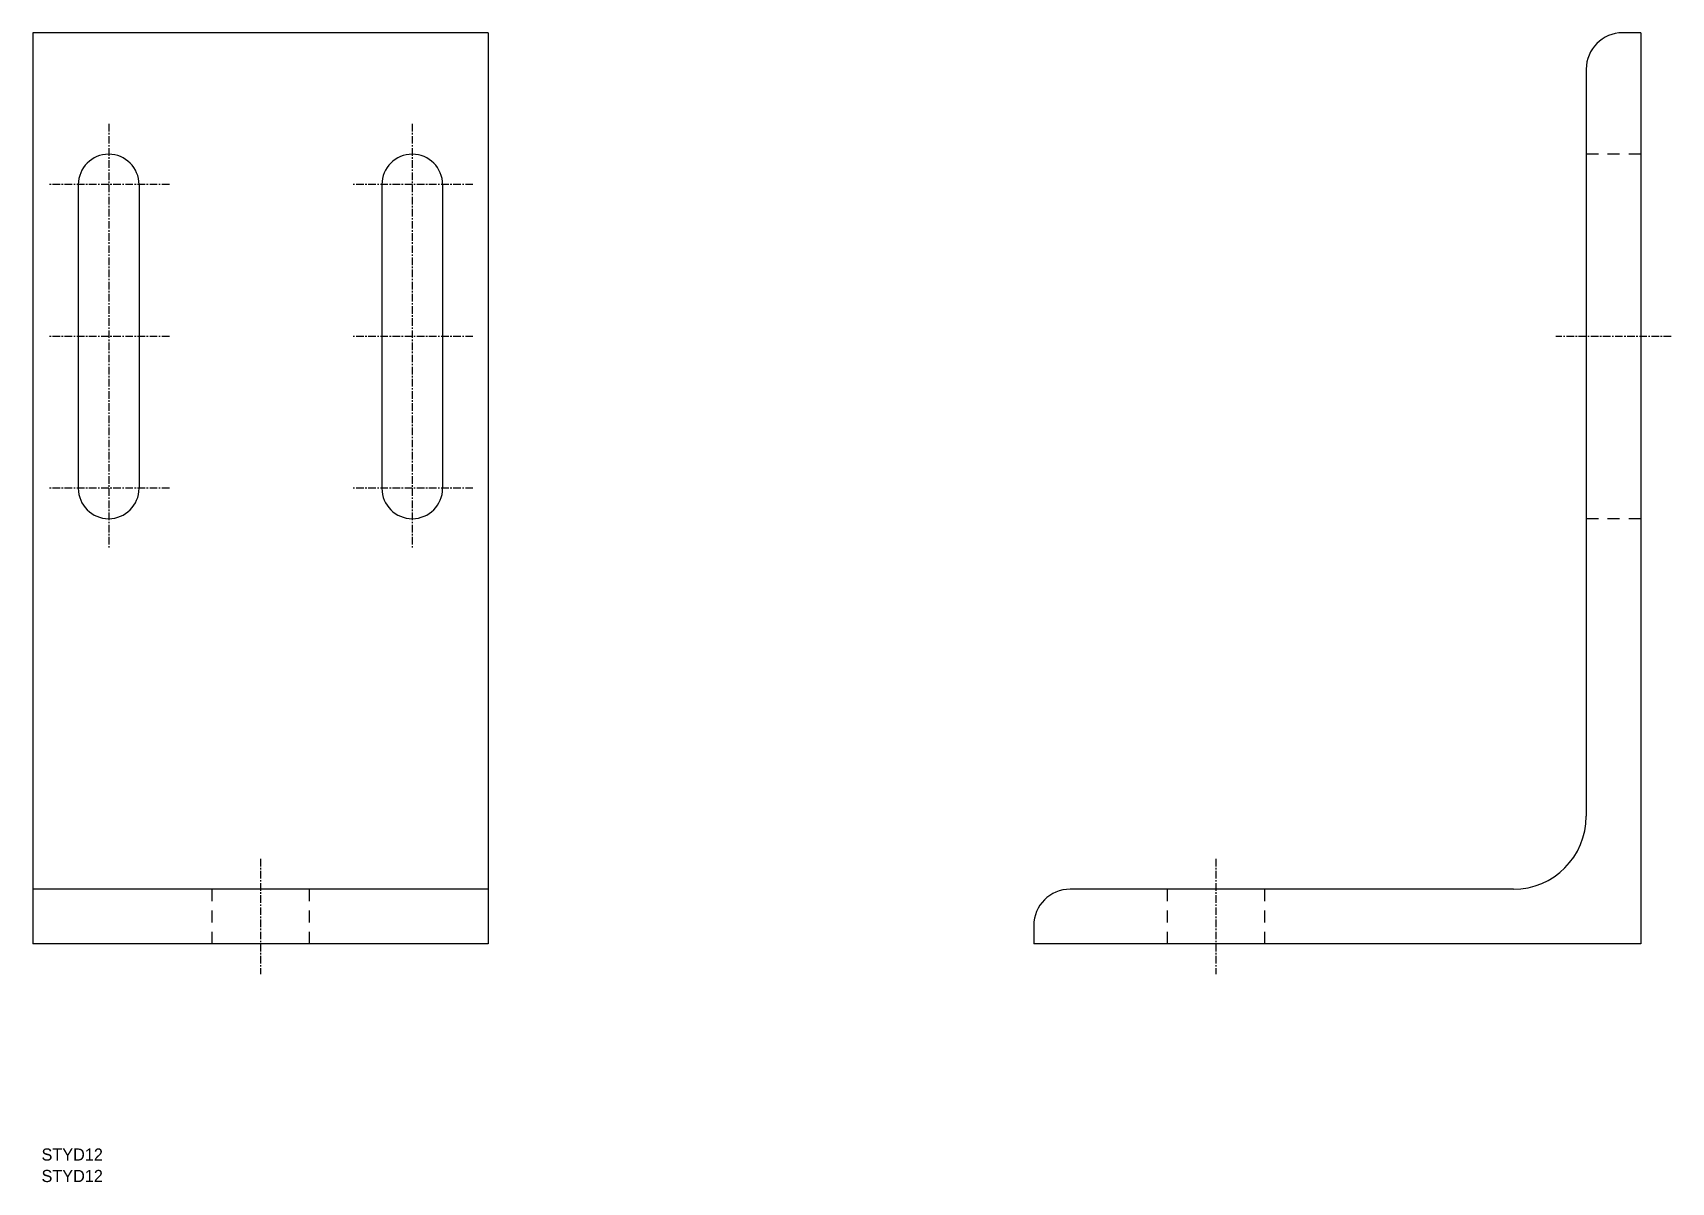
# Model space of a CAD drawing. Extents: x 10 to 280, y 0 to 189.
import ezdxf

# ---------------------------------------------------------------- set-up
doc = ezdxf.new("R2010")
doc.units = 0
doc.linetypes.add('CENTER', pattern=[2, 1.25, -0.25, 0.25, -0.25])
doc.linetypes.add('DASHED', pattern=[3.5, 2, -1.5])
doc.layers.get('0').update_dxf_attribs({"linetype": 'CONTINUOUS'})
doc.layers.add('CENTER', color=1, linetype='CENTER')

msp = doc.modelspace()

# ---------------------------------------------------------------- linework, layer by layer
at = {"color": 7, "linetype": 'CONTINUOUS'}
for p, q in [((9.82, 189.22), (9.82, 39.22)), ((84.82, 189.22), (9.82, 189.22)), ((84.82, 189.22), (84.82, 39.22)), ((274.67, 189.22), (271.67, 189.22)), ((274.67, 189.22), (274.67, 39.22)), ((265.67, 183.22), (265.67, 60.22)), ((17.32, 164.22), (17.32, 114.22)), ((27.32, 164.22), (27.32, 114.22)), ((67.32, 164.22), (67.32, 114.22)), ((77.32, 164.22), (77.32, 114.22)), ((84.82, 48.22), (9.82, 48.22)), ((253.67, 48.22), (180.67, 48.22)), ((174.67, 42.22), (174.67, 39.22)), ((84.82, 39.22), (9.82, 39.22)), ((274.67, 39.22), (174.67, 39.22))]:
    msp.add_line(p, q, dxfattribs=at)
at = {"color": 3, "linetype": 'DASHED'}
for p, q in [((274.67, 169.22), (265.67, 169.22)), ((274.67, 109.22), (265.67, 109.22)), ((39.32, 48.22), (39.32, 39.22)), ((55.32, 48.22), (55.32, 39.22)), ((196.67, 48.22), (196.67, 39.22)), ((212.67, 48.22), (212.67, 39.22))]:
    msp.add_line(p, q, dxfattribs=at)
at = {"color": 7, "linetype": 'CONTINUOUS'}
for centre, radius, start, end in [((271.67, 183.22), 6, 90, 180), ((22.32, 164.22), 5, 0, 180), ((72.32, 164.22), 5, 0, 180), ((22.32, 114.22), 5, 180, 0), ((72.32, 114.22), 5, 180, 0), ((253.67, 60.22), 12, 270, 0), ((180.67, 42.22), 6, 90, 180)]:
    msp.add_arc(centre, radius, start, end, dxfattribs=at)
at = {"layer": 'CENTER', "color": 1, "linetype": 'CENTER'}
for p, q in [((22.32, 174.22), (22.32, 104.22)), ((72.32, 174.22), (72.32, 104.22)), ((32.32, 164.22), (12.32, 164.22)), ((82.32, 164.22), (62.32, 164.22)), ((32.32, 139.22), (12.32, 139.22)), ((82.32, 139.22), (62.32, 139.22)), ((279.67, 139.22), (260.67, 139.22)), ((32.32, 114.22), (12.32, 114.22)), ((82.32, 114.22), (62.32, 114.22)), ((47.32, 53.22), (47.32, 34.22)), ((204.67, 53.22), (204.67, 34.22))]:
    msp.add_line(p, q, dxfattribs=at)

# ---------------------------------------------------------------- texts
at = {"color": 7, "linetype": 'CONTINUOUS'}
for p in [(11.26, 3.53), (11.26, 0)]:
    msp.add_text('STYD12', height=2, dxfattribs=at).set_placement(p)

doc.saveas('drawing.dxf')
